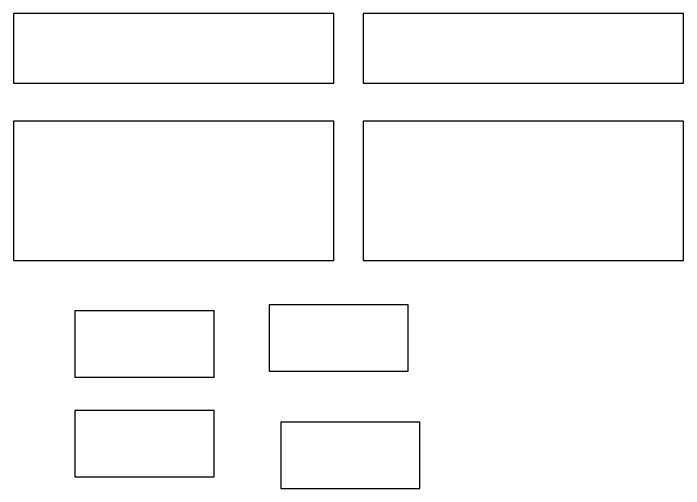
# Model space of a CAD drawing. Extents: x 346 to 6958, y 181 to 6446.
# Drawn here: x 346 to 2176, y 624 to 1920 of the extents above; entities that cross this region are included whole.
import ezdxf

# ---------------------------------------------------------------- set-up
doc = ezdxf.new("R2010")
doc.units = 0
doc.layers.add('Default Layer', color=1, linetype='CONTINUOUS')

msp = doc.modelspace()

# ---------------------------------------------------------------- linework, layer by layer
at = {"layer": 'Default Layer'}
for points in [[(345.9, 1730), (1220.9, 1730), (1220.9, 1920), (345.9, 1920), (345.9, 1730)], [(1301, 1730), (2176, 1730), (2176, 1920), (1301, 1920), (1301, 1730)], [(345.8, 1245.9), (1220.8, 1245.9), (1220.8, 1625.9), (345.8, 1625.9), (345.8, 1245.9)], [(1301, 1245.9), (2176, 1245.9), (2176, 1625.9), (1301, 1625.9), (1301, 1245.9)], [(1044, 944), (1424, 944), (1424, 1125), (1044, 1125), (1044, 944)], [(514, 928), (894, 928), (894, 1109), (514, 1109), (514, 928)], [(514, 656), (894, 656), (894, 837), (514, 837), (514, 656)], [(1076, 624), (1456, 624), (1456, 805), (1076, 805), (1076, 624)]]:
    msp.add_lwpolyline(points, close=True, dxfattribs=at)

doc.saveas('drawing.dxf')
